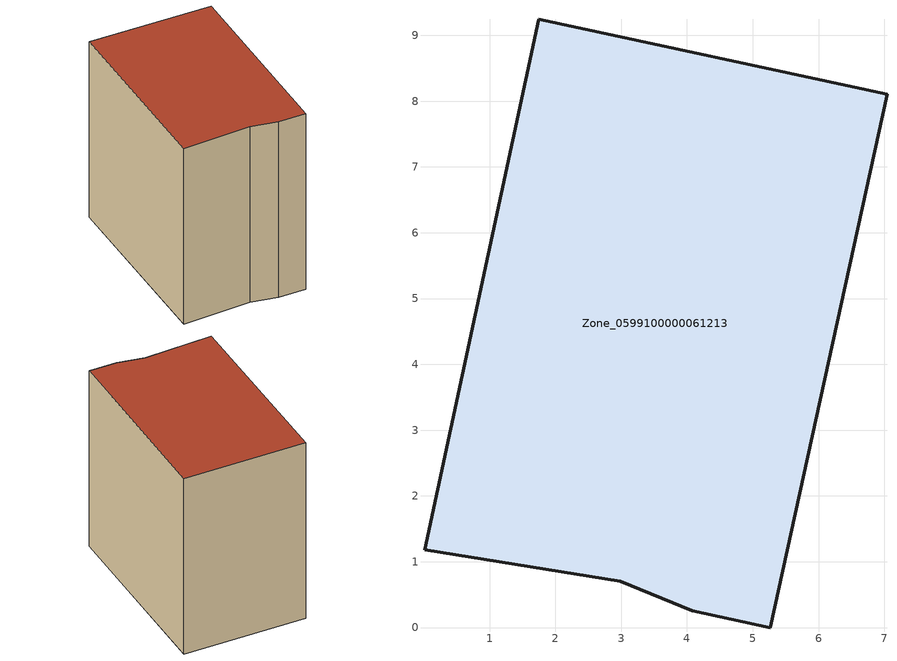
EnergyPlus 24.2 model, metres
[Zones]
Zone_0599100000061213
 floor ground (C_G): 2.99,0.7 0.01,1.18 1.75,9.24 7.04,8.1 5.27,0 4.08,0.26 z0
 wall outside (C_F): 5.27,0 7.04,8.1 1.75,9.24 0.01,1.18 2.99,0.7 4.08,0.26 5.27,0 z0:8.46
 roof outside (C_R): 0.01,1.18 2.99,0.7 4.08,0.26 5.27,0 7.04,8.1 1.75,9.24 z8.46
[BUILDING]
Pand.0599100000061213: North Axis=0; Terrain=City; Loads Convergence Tolerance Value=0.04; Temperature Convergence Tolerance Value=0.4; Solar Distribution=FullExterior; Maximum Number of Warmup Days=25; Minimum Number of Warmup Days=1
[Site:Location]
Rotterdam.The.Hague.AP_ZH_NLD Design_Conditions: Latitude=51.96; Longitude=4.45; Time Zone=1; Elevation=-4.5
[SITE:GROUNDTEMPERATURE:BUILDINGSURFACE]
18, 18, 18, 18, 18, 18, 18, 18, 18, 18, 18, 18
[MATERIAL] Thermal Absorptance=0.9; Solar Absorptance=0.7; Visible Absorptance=0.7
Name | Roughness | Thickness | Conductivity | Density | Specific Heat
G.TI.1975-1991 | MediumSmooth | 0.15 | 0.288461 | 540 | 1210
F.TI.1975-1991 | Rough | 0.3 | 0.230769 | 1920 | 840
R.TI.1975-1991 | MediumRough | 0.2 | 0.153846 | 1500 | 1000
[CONSTRUCTION]
C_G: G.TI.1975-1991
C_F: F.TI.1975-1991
C_R: R.TI.1975-1991
[ZONE]
Zone_0599100000061213: Type=1; Multiplier=1; Ceiling Height=Autocalculate; Volume=Autocalculate; Floor Area=autocalculate; Part of Total Floor Area=Yes
[ZONEINFILTRATION:DESIGNFLOWRATE]
Infil_Zone_0599100000061213: Zone or ZoneList or Space or SpaceList=Zone_0599100000061213; Schedule=AlwaysOn; Design Flow Rate Calculation Method=Flow/Area; Flow Rate per Floor Area=0.003; Constant Term Coefficient=1; Temperature Term Coefficient=0; Velocity Term Coefficient=0; Velocity Squared Term Coefficient=0
[HVACTEMPLATE:ZONE:IDEALLOADSAIRSYSTEM]
Zone_0599100000061213: Maximum Heating Supply Air Temperature=50; Minimum Cooling Supply Air Temperature=13; Maximum Heating Supply Air Humidity Ratio=0.0156; Minimum Cooling Supply Air Humidity Ratio=0.0077; Heating Limit=NoLimit; Cooling Limit=NoLimit; Dehumidification Control Type=ConstantSensibleHeatRatio; Cooling Sensible Heat Ratio=0.7; Dehumidification Setpoint=60; Humidification Control Type=None; Humidification Setpoint=30; Outdoor Air Method=None; Outdoor Air Flow Rate per Person=0.00944; Outdoor Air Flow Rate per Zone Floor Area=0; Outdoor Air Flow Rate per Zone=0; Demand Controlled Ventilation Type=None; Outdoor Air Economizer Type=NoEconomizer; Heat Recovery Type=None; Sensible Heat Recovery Effectiveness=0.7; Latent Heat Recovery Effectiveness=0.65
[ZONECONTROL:THERMOSTAT]
ThermostatControl_Zone_0599100000061213: Zone or ZoneList=Zone_0599100000061213; Control Type Schedule=DualSetpointControlType; Control 1=Thermostat_Zone_0599100000061213; Temperature Difference Between Cutout And Setpoint=0
[THERMOSTATSETPOINT:DUALSETPOINT]
Thermostat_Zone_0599100000061213: Heating Setpoint Temperature Schedule=HeatingSetpoint_Zone_0599100000061213; Cooling Setpoint Temperature Schedule=CoolingSetpoint_Zone_0599100000061213
[SCHEDULE:COMPACT]
HeatingSetpoint_Zone_0599100000061213: Through: 12/31, For: AllDays, Until: 24:00, 21
CoolingSetpoint_Zone_0599100000061213: Through: 12/31, For: AllDays, Until: 24:00, 24
DualSetpointControlType: Through: 12/31, For: AllDays, Until: 24:00, 4
AlwaysOn: Through: 12/31, For: AllDays, Until: 24:00, 1
